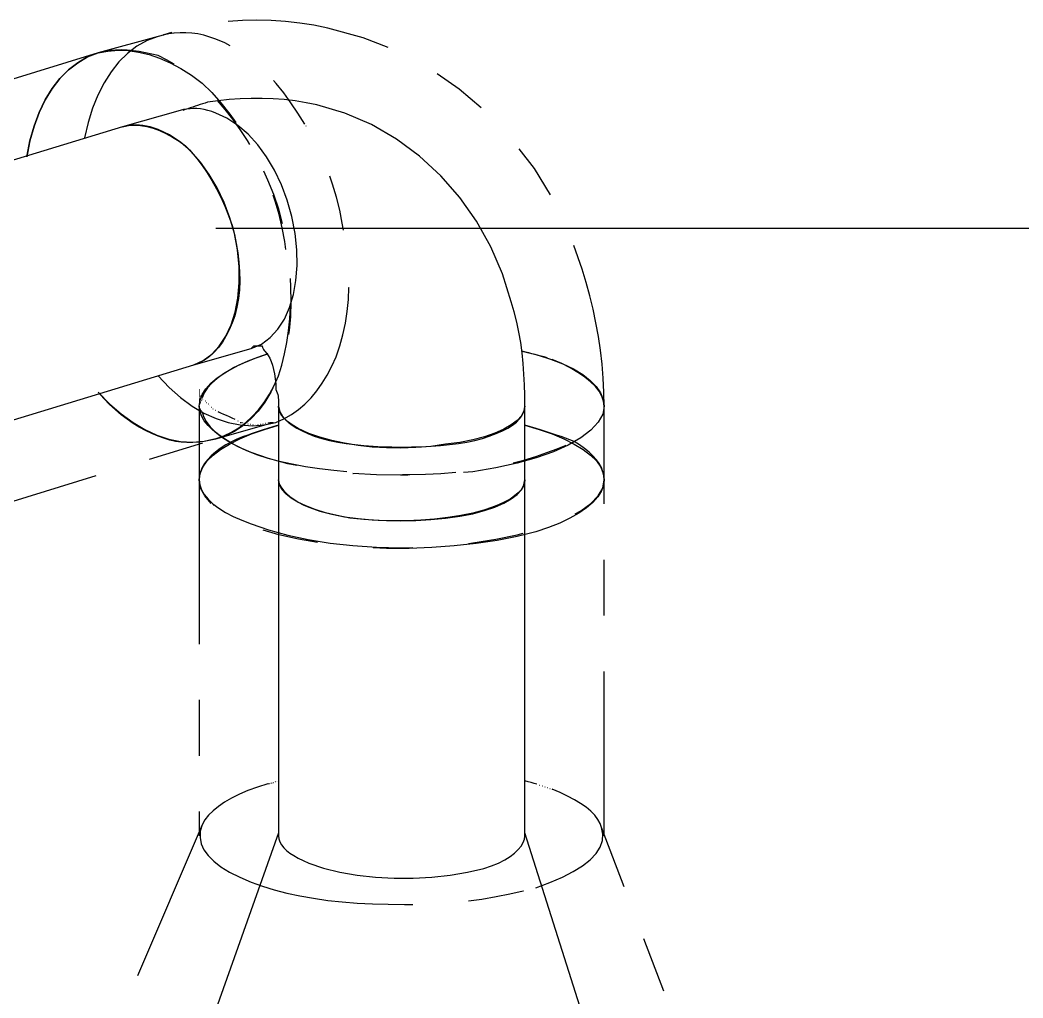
# Model space of a CAD drawing. Header units: metres. Extents: x 20 to 415, y 5 to 292.
# Drawn here: x 274.81 to 282.44, y 177.66 to 185.1 of the extents above; entities that cross this region are included whole.
import ezdxf

# ---------------------------------------------------------------- set-up
doc = ezdxf.new("R2010")
doc.units = ezdxf.units.M
for name, color, linetype in [('ВОЗДУХОВОДЫ', 7, 'Continuous'), ('ИЗОЛЯЦИЯ', 3, 'Continuous'), ('ОБОЗНАЧЕНИЯ', 7, 'Continuous')]:
    doc.layers.add(name, color=color, linetype=linetype)

msp = doc.modelspace()

# ---------------------------------------------------------------- linework, layer by layer
at = {"layer": 'ВОЗДУХОВОДЫ'}
for points in [[(278.6522, 182.1667), (278.6516, 182.248), (278.6493, 182.329), (278.6455, 182.41), (278.6395, 182.4904), (278.6314, 182.5704), (278.6207, 182.6497), (278.6072, 182.7283), (278.591, 182.8059), (278.5712, 182.8826), (278.548, 182.9582), (278.4808, 183.173), (278.3922, 183.3781), (278.2837, 183.5722), (278.1565, 183.753), (278.0117, 183.919), (277.8507, 184.068), (277.6747, 184.1983), (277.485, 184.3079), (277.2827, 184.3951), (277.0692, 184.4578), (276.9874, 184.4747), (276.9047, 184.4881), (276.821, 184.4978), (276.737, 184.5043), (276.6527, 184.5074), (276.5683, 184.5074), (276.4844, 184.5045), (276.4006, 184.4985), (276.318, 184.4899), (276.2361, 184.4787), (276.2173, 184.4724), (276.1986, 184.4662), (276.1799, 184.4599), (276.1611, 184.4537), (276.1424, 184.4474), (276.1236, 184.4412), (276.1049, 184.4349), (276.0861, 184.4287), (276.0674, 184.4224), (276.0486, 184.4162)], [(276.0278, 184.4162), (275.5904, 184.2912)], [(276.2986, 184.3954), (276.268, 184.4066), (276.2384, 184.4156), (276.2099, 184.4222), (276.1824, 184.4268), (276.1555, 184.4293), (276.129, 184.4299), (276.1034, 184.4287), (276.078, 184.426), (276.0528, 184.4218), (276.0278, 184.4162)], [(276.0278, 184.4162), (276.0278, 184.4162), (276.0278, 184.4162)], [(276.5693, 182.6041), (276.6462, 182.6377), (276.7139, 182.6872), (276.7726, 182.7512), (276.8216, 182.828), (276.8609, 182.9165), (276.8903, 183.0151), (276.9093, 183.1221), (276.918, 183.2361), (276.9157, 183.3554), (276.9026, 183.4789), (276.8784, 183.6081), (276.8439, 183.7322), (276.7997, 183.8501), (276.747, 183.9605), (276.6864, 184.0621), (276.6191, 184.1538), (276.5458, 184.2342), (276.4673, 184.302), (276.3846, 184.3562), (276.2986, 184.3954)], [(275.8612, 184.2704), (275.8306, 184.2816), (275.801, 184.2906), (275.7725, 184.2973), (275.745, 184.3018), (275.7181, 184.3043), (275.6916, 184.305), (275.666, 184.3039), (275.6406, 184.301), (275.6154, 184.2969), (275.5904, 184.2912)], [(275.5904, 184.2912), (275.6348, 184.3006), (275.6802, 184.3041), (275.7266, 184.3018), (275.7741, 184.2939), (275.8222, 184.2808), (275.8708, 184.2627), (275.9201, 184.24), (275.9697, 184.2127), (276.0195, 184.181), (276.0695, 184.1454), (276.1126, 184.0998), (276.1542, 184.0507), (276.1944, 183.998), (276.2332, 183.9419), (276.2701, 183.8826), (276.3048, 183.8201), (276.3379, 183.7547), (276.3688, 183.6864), (276.3973, 183.6151), (276.4236, 183.5414), (276.441, 183.472), (276.4556, 183.4021), (276.4675, 183.3312), (276.4758, 183.2604), (276.4808, 183.19), (276.4821, 183.12), (276.4792, 183.0511), (276.4723, 182.9836), (276.4606, 182.9178), (276.4444, 182.8541), (276.4244, 182.7993), (276.4019, 182.7472), (276.3769, 182.6983), (276.3494, 182.6533), (276.3194, 182.612), (276.2869, 182.5752), (276.2519, 182.5431), (276.2144, 182.5162), (276.1744, 182.4948), (276.132, 182.4791)], [(275.5904, 184.2912), (273.4659, 183.6455)], [(276.132, 182.4791), (276.2038, 182.512), (276.2686, 182.5602), (276.3261, 182.6222), (276.3752, 182.6972), (276.4158, 182.7839), (276.4469, 182.8811), (276.4681, 182.988), (276.4785, 183.103), (276.4779, 183.2254), (276.4652, 183.3539), (276.441, 183.4781), (276.4065, 183.5993), (276.3623, 183.7159), (276.3096, 183.8265), (276.2492, 183.9294), (276.1817, 184.0229), (276.1084, 184.1052), (276.0299, 184.1752), (275.9472, 184.2308), (275.8612, 184.2704)], [(276.5693, 182.6041), (276.5902, 182.6249)], [(276.5902, 182.6249), (276.6014, 182.6249), (276.6106, 182.6249), (276.6175, 182.6249), (276.6229, 182.6249), (276.6266, 182.6249), (276.6291, 182.6249), (276.6308, 182.6249), (276.6314, 182.6249), (276.6318, 182.6249), (276.6318, 182.6249)], [(276.6318, 182.6249), (276.6368, 182.6249), (276.64, 182.6249), (276.6416, 182.6249), (276.6423, 182.6249), (276.6423, 182.6249), (276.6423, 182.6249), (276.6429, 182.6249), (276.6445, 182.6249), (276.6477, 182.6249), (276.6527, 182.6249), (276.6527, 182.6243), (276.6529, 182.6226), (276.6533, 182.62), (276.6539, 182.6164), (276.6554, 182.612), (276.6572, 182.607), (276.6597, 182.6016), (276.6633, 182.5956), (276.6679, 182.5895), (276.6735, 182.5833), (276.686, 182.5689), (276.6981, 182.551), (276.7099, 182.5295), (276.7208, 182.5048), (276.7308, 182.4767), (276.7395, 182.4454), (276.7466, 182.411), (276.7522, 182.374), (276.7556, 182.3342), (276.7568, 182.2917), (276.7624, 182.2792), (276.767, 182.2667), (276.7705, 182.2542), (276.7731, 182.2417), (276.7751, 182.2292), (276.7764, 182.2167), (276.777, 182.2042), (276.7774, 182.1917), (276.7776, 182.1792), (276.7776, 182.1667)], [(276.132, 182.4791), (276.5693, 182.6041)], [(276.5693, 182.6041), (276.5693, 182.6041), (276.5693, 182.6041)], [(274.0075, 181.8335), (276.132, 182.4791)], [(276.7776, 182.1667), (276.7808, 182.1417), (276.7897, 182.1169), (276.8047, 182.0924), (276.8249, 182.0682), (276.8505, 182.0445), (276.8811, 182.0213), (276.9163, 181.9988), (276.9563, 181.9774), (277.0003, 181.957), (277.0484, 181.9376), (277.1059, 181.9201), (277.1657, 181.9051), (277.2277, 181.8922), (277.2921, 181.8814), (277.3583, 181.8726), (277.4262, 181.8658), (277.4962, 181.8606), (277.5677, 181.857), (277.6405, 181.8549), (277.7149, 181.8543), (277.7899, 181.8549), (277.8643, 181.857), (277.9376, 181.8606), (278.0094, 181.8658), (278.0794, 181.8726), (278.1469, 181.8814), (278.2112, 181.8922), (278.2721, 181.9051), (278.3289, 181.9201), (278.3814, 181.9376), (278.4345, 181.957), (278.4816, 181.9774), (278.5226, 181.999), (278.5576, 182.0213), (278.5872, 182.0445), (278.6109, 182.0682), (278.6291, 182.0924), (278.642, 182.1169), (278.6497, 182.1417), (278.6522, 182.1667)], [(277.0067, 181.9584), (276.9649, 181.9772), (276.927, 181.9961), (276.893, 182.0153), (276.863, 182.0349), (276.8376, 182.0549), (276.8164, 182.0755), (276.7995, 182.097), (276.7874, 182.119), (276.7801, 182.1423), (276.7776, 182.1667)], [(276.7776, 182.1667), (276.7776, 181.6044)], [(278.6522, 182.1667), (278.6453, 182.1294), (278.6253, 182.0924), (278.5926, 182.0565), (278.5476, 182.0222), (278.4908, 181.9897), (278.4227, 181.9599), (278.3439, 181.9328), (278.255, 181.9095), (278.1563, 181.8901), (278.0482, 181.8751), (277.9353, 181.8595), (277.822, 181.8499), (277.7091, 181.846), (277.5976, 181.8474), (277.4885, 181.8543), (277.3823, 181.8662), (277.2802, 181.8828), (277.183, 181.9039), (277.0915, 181.9293), (277.0067, 181.9584)], [(278.6522, 181.6044), (278.6522, 182.1667)], [(276.7776, 181.6044), (276.7801, 181.585), (276.7874, 181.5648), (276.7995, 181.5438), (276.8164, 181.5221), (276.8376, 181.5002), (276.863, 181.4783), (276.893, 181.4569), (276.927, 181.4358), (276.9649, 181.4154), (277.0067, 181.3961)], [(278.3398, 181.3752), (278.255, 181.3521), (278.1638, 181.3327), (278.0669, 181.3171), (277.9655, 181.3053), (277.8607, 181.2971), (277.7534, 181.2928), (277.6445, 181.2921), (277.5354, 181.2953), (277.4264, 181.3021), (277.3192, 181.3128), (277.2229, 181.3327), (277.1348, 181.355), (277.0553, 181.3798), (276.9847, 181.4065), (276.9234, 181.4352), (276.8722, 181.4658), (276.8316, 181.4981), (276.802, 181.5321), (276.7839, 181.5675), (276.7776, 181.6044)], [(276.7776, 181.6044), (276.7776, 178.8967)], [(277.0067, 181.3961), (277.0915, 181.3673), (277.183, 181.3434), (277.2802, 181.3242), (277.3823, 181.3098), (277.4885, 181.2998), (277.5976, 181.2942), (277.7091, 181.2928), (277.822, 181.2955), (277.9353, 181.3021), (278.0482, 181.3128), (278.1563, 181.3278), (278.255, 181.3471), (278.3439, 181.3705), (278.4227, 181.3975), (278.4908, 181.4273), (278.5476, 181.4598), (278.5926, 181.4942), (278.6253, 181.53), (278.6455, 181.5671), (278.6522, 181.6044)], [(278.6522, 181.6044), (278.6491, 181.5794), (278.6397, 181.5546), (278.6241, 181.53), (278.6022, 181.5058), (278.5741, 181.4821), (278.5397, 181.459), (278.4991, 181.4367), (278.4522, 181.415), (278.3991, 181.3946), (278.3398, 181.3752)], [(278.6522, 178.8967), (278.6522, 181.6044)], [(276.7776, 178.9175), (275.6529, 175.7516)], [(276.7776, 178.8967), (276.7801, 178.8723), (276.7874, 178.849), (276.7995, 178.8267), (276.8164, 178.8054), (276.8376, 178.7848), (276.863, 178.7648), (276.893, 178.7452), (276.927, 178.7261), (276.9649, 178.7071), (277.0067, 178.6884)], [(276.7776, 178.8967), (276.7801, 178.8723), (276.7874, 178.849), (276.7995, 178.8267), (276.8164, 178.8054), (276.8376, 178.7848), (276.863, 178.7648), (276.893, 178.7452), (276.927, 178.7261), (276.9649, 178.7071), (277.0067, 178.6884)], [(278.3398, 178.6467), (278.3991, 178.6667), (278.4522, 178.6888), (278.4991, 178.7125), (278.5397, 178.7377), (278.5741, 178.764), (278.6022, 178.7907), (278.6241, 178.8177), (278.6397, 178.8448), (278.6491, 178.8712), (278.6522, 178.8967)], [(278.3398, 178.6467), (278.3991, 178.6667), (278.4522, 178.6888), (278.4991, 178.7125), (278.5397, 178.7377), (278.5741, 178.764), (278.6022, 178.7907), (278.6241, 178.8177), (278.6397, 178.8448), (278.6491, 178.8712), (278.6522, 178.8967)], [(279.7769, 175.3767), (278.6522, 178.9175)], [(277.0067, 178.6884), (277.1194, 178.649), (277.2434, 178.6182), (277.376, 178.5955), (277.515, 178.5807), (277.6576, 178.5738), (277.8016, 178.5745), (277.9442, 178.5824), (278.0832, 178.5971), (278.2158, 178.6186), (278.3398, 178.6467)], [(277.0067, 178.6884), (277.1194, 178.649), (277.2434, 178.6182), (277.376, 178.5955), (277.515, 178.5807), (277.6576, 178.5738), (277.8016, 178.5745), (277.9442, 178.5824), (278.0832, 178.5971), (278.2158, 178.6186), (278.3398, 178.6467)]]:
    msp.add_lwpolyline(points, dxfattribs=at)
at = {"layer": 'ИЗОЛЯЦИЯ'}
for points in [[(276.5017, 185.101), (276.3927, 185.0935)], [(276.3927, 185.0935), (276.3948, 185.0935)], [(276.611, 185.1035), (276.5017, 185.101)], [(276.7204, 185.101), (276.611, 185.1035)], [(276.8293, 185.0935), (276.7204, 185.101)], [(276.938, 185.081), (276.8293, 185.0935)], [(277.0457, 185.0635), (276.938, 185.081)], [(277.1525, 185.0411), (277.0457, 185.0635)], [(275.8999, 184.9898), (275.8612, 184.9786)], [(275.8806, 184.9848), (275.8826, 184.9848)], [(275.9407, 184.9983), (275.8999, 184.9898)], [(275.922, 184.9973), (275.9008, 184.991)], [(275.9008, 184.991), (275.9028, 184.991)], [(275.9434, 185.0036), (275.922, 184.9973)], [(275.9832, 185.0044), (275.9407, 184.9983)], [(275.9653, 185.0098), (275.9434, 185.0036)], [(275.9737, 185.0123), (275.9757, 185.0123)], [(276.0272, 185.0073), (275.9832, 185.0044)], [(276.0722, 185.0073), (276.0272, 185.0073)], [(276.1176, 185.0042), (276.0722, 185.0073)], [(276.1634, 184.9977), (276.1176, 185.0042)], [(276.209, 184.9879), (276.1634, 184.9977)], [(276.2542, 184.9746), (276.209, 184.9879)], [(277.4223, 184.969), (277.1525, 185.0411)], [(275.8612, 184.9786), (275.403, 184.8536)], [(275.6987, 184.9044), (275.6269, 184.8503)], [(275.7768, 184.9475), (275.6987, 184.9044)], [(275.8612, 184.9786), (275.7768, 184.9475)], [(276.2986, 184.9577), (276.2542, 184.9746)], [(276.3673, 184.9292), (276.2986, 184.9577)], [(276.4077, 184.908), (276.3673, 184.9292)], [(277.6106, 184.894), (277.4223, 184.969)], [(275.403, 184.8536), (274.2082, 184.487)], [(275.403, 184.8536), (275.3236, 184.8225)], [(275.3236, 184.8225), (275.403, 184.8536)], [(275.403, 184.8536), (275.4786, 184.868)], [(275.4467, 184.8644), (275.403, 184.8536)], [(275.4907, 184.8715), (275.4467, 184.8644)], [(275.4786, 184.868), (275.5552, 184.8738)], [(275.5348, 184.8755), (275.4907, 184.8715)], [(275.5792, 184.8763), (275.5348, 184.8755)], [(275.5552, 184.8738), (275.6329, 184.8711)], [(275.6269, 184.8503), (275.5613, 184.7853)], [(275.6242, 184.8744), (275.5792, 184.8763)], [(275.67, 184.87), (275.6242, 184.8744)], [(275.6329, 184.8711), (275.7116, 184.86)], [(275.7162, 184.8636), (275.67, 184.87)], [(275.7116, 184.86), (275.791, 184.8407)], [(275.7635, 184.855), (275.7162, 184.8636)], [(275.8118, 184.8446), (275.7635, 184.855)], [(275.791, 184.8407), (275.8708, 184.8132)], [(275.8612, 184.8328), (275.8118, 184.8446)], [(275.9293, 184.799), (275.8612, 184.8328)], [(275.2486, 184.7792), (275.1784, 184.7247)], [(275.1784, 184.7247), (275.2486, 184.7792)], [(275.3236, 184.8225), (275.2486, 184.7792)], [(275.2486, 184.7792), (275.3236, 184.8225)], [(275.5613, 184.7853), (275.5019, 184.7105)], [(275.8708, 184.8132), (275.9514, 184.7778)], [(275.9814, 184.7688), (275.9293, 184.799)], [(275.9514, 184.7778), (276.0322, 184.7344)], [(275.1784, 184.7247), (275.1134, 184.659)], [(275.1134, 184.659), (275.1784, 184.7247)], [(275.5019, 184.7105), (275.4488, 184.6261)], [(276.0322, 184.7344), (276.1132, 184.6832)], [(276.1132, 184.6832), (276.1944, 184.6245)], [(278.1523, 184.5789), (277.9844, 184.6943)], [(275.1134, 184.659), (275.0541, 184.5828)], [(275.0541, 184.5828), (275.1134, 184.659)], [(275.4488, 184.6261), (275.4019, 184.5332)], [(276.1944, 184.6245), (276.2682, 184.5522)], [(276.7583, 184.6205), (276.7374, 184.6432)], [(276.8164, 184.5499), (276.7583, 184.6205)], [(275.0541, 184.5828), (275.001, 184.4968)], [(275.001, 184.4968), (275.0541, 184.5828)], [(275.4019, 184.5332), (275.3613, 184.432)], [(276.2682, 184.5522), (276.339, 184.4728)], [(276.8716, 184.4747), (276.8164, 184.5499)], [(278.3204, 184.4347), (278.1523, 184.5789)], [(275.001, 184.4968), (274.9547, 184.4012)], [(274.9547, 184.401), (275.001, 184.4968)], [(276.3711, 184.4229), (276.3117, 184.4916)], [(276.3117, 184.4916), (276.3138, 184.4916)], [(276.339, 184.4728), (276.4071, 184.3874)], [(276.9234, 184.3954), (276.8716, 184.4747)], [(274.9547, 184.4012), (274.9158, 184.2964)], [(274.9158, 184.2964), (274.9547, 184.401)], [(275.3613, 184.432), (275.3269, 184.3235)], [(276.4292, 184.3491), (276.3711, 184.4229)], [(276.4071, 184.3874), (276.4521, 184.3239)], [(276.9778, 184.3125), (276.9234, 184.3954)], [(274.9158, 184.2964), (274.8845, 184.1833)], [(274.8845, 184.1833), (274.9158, 184.2964)], [(275.3269, 184.3235), (275.2988, 184.2079)], [(276.486, 184.2704), (276.4292, 184.3491)], [(276.9855, 184.2991), (276.9876, 184.2991)], [(276.5404, 184.1875), (276.486, 184.2704)], [(274.8845, 184.1833), (274.8614, 184.0621)], [(274.8614, 184.0621), (274.8845, 184.1833)], [(276.5585, 184.1565), (276.5404, 184.1875)], [(278.7251, 183.9728), (278.6091, 184.1242)], [(276.6622, 183.9553), (276.6931, 183.888)], [(277.1888, 183.854), (277.1671, 183.9159)], [(278.8473, 183.7732), (278.7251, 183.9728)], [(276.6931, 183.888), (276.7376, 183.7782)], [(277.2182, 183.7563), (277.1888, 183.854)], [(276.7514, 183.7245), (276.7356, 183.7709)], [(276.7376, 183.7782), (276.7776, 183.6664)], [(276.7808, 183.6243), (276.7514, 183.7245)], [(277.2427, 183.6576), (277.2182, 183.7563)], [(276.7776, 183.6664), (276.8043, 183.5558)], [(276.8053, 183.522), (276.7808, 183.6243)], [(277.2625, 183.5581), (277.2427, 183.6576)], [(277.2706, 183.5045), (277.2625, 183.5581)], [(276.8251, 183.4179), (276.8053, 183.522)], [(276.8337, 183.3583), (276.8251, 183.4179)], [(279.0896, 183.2081), (279.0258, 183.3883)], [(279.1196, 183.1075), (279.0896, 183.2081)], [(276.8647, 183.1357), (276.8689, 183.0728)], [(276.8689, 183.0728), (276.8705, 182.9586)], [(279.1469, 183.0059), (279.1196, 183.1075)], [(277.3088, 182.9765), (277.3125, 183.0696)], [(277.3125, 183.0696), (277.3146, 183.0696)], [(279.1714, 182.9032), (279.1469, 183.0059)], [(276.8637, 182.8307), (276.8691, 182.9238)], [(276.8705, 182.9586), (276.8668, 182.8476)], [(276.8691, 182.9238), (276.8712, 182.9238)], [(277.3, 182.8853), (277.3088, 182.9765)], [(276.8668, 182.8476), (276.857, 182.7405)], [(277.2863, 182.7962), (277.3, 182.8853)], [(279.1933, 182.7997), (279.1714, 182.9032)], [(276.8537, 182.7395), (276.8637, 182.8307)], [(277.2675, 182.7089), (277.2863, 182.7962)], [(279.2121, 182.6953), (279.1933, 182.7997)], [(276.8397, 182.6504), (276.8537, 182.7395)], [(276.857, 182.7405), (276.8526, 182.7118)], [(277.2438, 182.6241), (277.2675, 182.7089)], [(279.2275, 182.5904), (279.2121, 182.6953)], [(276.8222, 182.5631), (276.8397, 182.6504)], [(277.215, 182.5416), (277.2438, 182.6241)], [(276.5987, 182.5302), (276.6943, 182.5625)], [(276.6943, 182.5625), (276.6156, 182.5364)], [(276.8014, 182.4783), (276.8222, 182.5631)], [(277.1825, 182.4692), (277.215, 182.5416)], [(278.6564, 182.577), (278.6314, 182.5833)], [(278.6314, 182.5833), (278.7451, 182.556)], [(278.6811, 182.5708), (278.6564, 182.577)], [(278.7057, 182.5646), (278.6811, 182.5708)], [(278.7301, 182.5583), (278.7057, 182.5646)], [(278.7538, 182.552), (278.7301, 182.5583)], [(278.7451, 182.556), (278.8484, 182.5239)], [(278.7767, 182.5458), (278.7538, 182.552)], [(278.7992, 182.5396), (278.7767, 182.5458)], [(278.8207, 182.5333), (278.7992, 182.5396)], [(279.24, 182.4848), (279.2275, 182.5904)], [(276.4748, 182.4775), (276.4133, 182.4452)], [(276.4348, 182.4587), (276.5123, 182.4954)], [(276.5423, 182.5079), (276.4748, 182.4775)], [(276.5123, 182.4954), (276.5987, 182.5302)], [(276.6156, 182.5364), (276.5423, 182.5079)], [(276.7776, 182.3958), (276.8014, 182.4783)], [(277.1473, 182.4017), (277.1825, 182.4692)], [(278.8411, 182.5271), (278.8432, 182.5271)], [(278.8484, 182.5239), (278.9409, 182.4881)], [(278.8605, 182.5208), (278.8626, 182.5208)], [(278.9323, 182.4889), (278.8605, 182.5208)], [(278.9975, 182.456), (278.9323, 182.4889)], [(278.9409, 182.4881), (279.0223, 182.4487)], [(279.2489, 182.379), (279.24, 182.4848)], [(275.8612, 182.3958), (275.9443, 182.3077)], [(276.309, 182.3802), (276.3671, 182.4202)], [(276.3584, 182.4115), (276.3105, 182.3765)], [(276.4133, 182.4452), (276.3584, 182.4115)], [(276.3671, 182.4202), (276.4348, 182.4587)], [(276.7445, 182.3233), (276.7776, 182.3958)], [(277.1094, 182.3392), (277.1473, 182.4017)], [(279.0563, 182.4221), (278.9975, 182.456)], [(279.0223, 182.4487), (279.0923, 182.4063)], [(279.1077, 182.3873), (279.0563, 182.4221)], [(279.0923, 182.4063), (279.1502, 182.3615)], [(279.1521, 182.3517), (279.1077, 182.3873)], [(275.9443, 182.3077), (276.0303, 182.2311)], [(276.2232, 182.2969), (276.2609, 182.3392)], [(276.2696, 182.3406), (276.2365, 182.304)], [(276.2609, 182.3392), (276.309, 182.3802)], [(276.3105, 182.3765), (276.2696, 182.3406)], [(276.7079, 182.2561), (276.7445, 182.3233)], [(277.0688, 182.2817), (277.1094, 182.3392)], [(279.1502, 182.3615), (279.196, 182.3144)], [(279.1889, 182.3154), (279.1521, 182.3517)], [(279.2179, 182.2786), (279.1889, 182.3154)], [(279.196, 182.3144), (279.2291, 182.2661)], [(279.2543, 182.2729), (279.2489, 182.379)], [(275.403, 182.2709), (275.4911, 182.1828)], [(275.4467, 182.2228), (275.403, 182.2709)], [(276.1736, 182.2917), (276.1757, 182.2917)], [(276.1736, 182.2911), (276.1757, 182.2911)], [(276.1736, 182.2892), (276.1757, 182.2892)], [(276.1736, 182.2861), (276.1757, 182.2861)], [(276.1736, 182.2861), (276.1757, 182.2861)], [(276.1736, 182.2817), (276.1757, 182.2817)], [(276.1736, 182.2815), (276.1757, 182.2815)], [(276.1736, 182.2775), (276.1757, 182.2775)], [(276.1736, 182.2761), (276.1757, 182.2761)], [(276.1736, 182.2742), (276.1757, 182.2742)], [(276.1736, 182.2709), (276.1757, 182.2709)], [(276.1736, 182.2692), (276.1757, 182.2692)], [(276.1736, 182.2677), (276.1757, 182.2677)], [(276.1736, 182.2644), (276.1757, 182.2644)], [(276.1736, 182.2611), (276.1757, 182.2611)], [(276.1736, 182.2604), (276.1757, 182.2604)], [(276.1736, 182.2557), (276.1757, 182.2557)], [(276.1736, 182.2517), (276.1757, 182.2517)], [(276.1736, 182.25), (276.1757, 182.25)], [(276.1736, 182.2411), (276.1757, 182.2411)], [(276.1792, 182.2105), (276.1957, 182.254)], [(276.1805, 182.2432), (276.1826, 182.2432)], [(276.1884, 182.2352), (276.1905, 182.2352)], [(276.2113, 182.2667), (276.1944, 182.2292)], [(276.1957, 182.254), (276.2232, 182.2969)], [(276.2365, 182.304), (276.2113, 182.2667)], [(276.6677, 182.194), (276.7079, 182.2561)], [(276.7172, 182.2715), (276.672, 182.1959)], [(276.7337, 182.3059), (276.7172, 182.2715)], [(277.0251, 182.2292), (277.0688, 182.2817)], [(279.2391, 182.2417), (279.2179, 182.2786)], [(279.2291, 182.2661), (279.2493, 182.2167)], [(279.2518, 182.2042), (279.2391, 182.2417)], [(279.2562, 182.1667), (279.2543, 182.2729)], [(275.4907, 182.1784), (275.4467, 182.2228)], [(275.5348, 182.1374), (275.4907, 182.1784)], [(275.4911, 182.1828), (275.58, 182.1061)], [(276.0303, 182.2311), (276.1188, 182.1659)], [(276.1188, 182.1659), (276.2094, 182.1124)], [(276.1736, 182.2292), (276.1757, 182.2292)], [(276.1736, 182.223), (276.1757, 182.223)], [(276.1736, 182.2167), (276.1757, 182.2167)], [(276.1736, 182.2105), (276.1757, 182.2105)], [(276.1736, 182.1667), (276.1792, 182.2105)], [(276.1736, 182.2042), (276.1757, 182.2042)], [(276.1736, 182.198), (276.1757, 182.198)], [(276.1736, 182.1917), (276.1757, 182.1917)], [(276.1736, 182.1855), (276.1757, 182.1855)], [(276.1736, 182.1792), (276.1757, 182.1792)], [(276.1736, 182.173), (276.1757, 182.173)], [(276.1736, 182.1667), (276.1757, 182.1667)], [(276.178, 182.1292), (276.1736, 182.1667)], [(276.1736, 182.1667), (276.1736, 181.6044)], [(276.1736, 182.1661), (276.1757, 182.1661)], [(276.1738, 182.1644), (276.1759, 182.1644)], [(276.1742, 182.173), (276.1763, 182.173)], [(276.1742, 182.1617), (276.1763, 182.1617)], [(276.1749, 182.1582), (276.1769, 182.1582)], [(276.1759, 182.1792), (276.178, 182.1792)], [(276.1782, 182.1855), (276.1803, 182.1855)], [(276.1809, 182.1917), (276.183, 182.1917)], [(276.184, 182.198), (276.1861, 182.198)], [(276.1872, 182.2042), (276.1892, 182.2042)], [(276.1901, 182.2105), (276.1921, 182.2105)], [(276.1924, 182.2167), (276.1944, 182.2167)], [(276.1938, 182.223), (276.1959, 182.223)], [(276.1944, 182.2292), (276.1965, 182.2292)], [(276.1974, 182.2263), (276.1994, 182.2263)], [(276.2074, 182.2165), (276.2094, 182.2165)], [(276.218, 182.2059), (276.2201, 182.2059)], [(276.229, 182.1946), (276.2311, 182.1946)], [(276.2409, 182.183), (276.243, 182.183)], [(276.253, 182.1707), (276.255, 182.1707)], [(276.2653, 182.1584), (276.2673, 182.1584)], [(276.672, 182.1959), (276.6214, 182.1278)], [(276.6239, 182.1374), (276.6677, 182.194)], [(276.928, 182.1392), (276.978, 182.1817)], [(276.978, 182.1817), (277.0251, 182.2292)], [(279.2562, 182.1667), (279.2445, 182.1045)], [(279.2493, 182.2167), (279.2562, 182.1667)], [(279.2562, 182.1667), (279.2518, 182.2042)], [(279.255, 182.1573), (279.2571, 182.1573)], [(279.2562, 181.6044), (279.2562, 182.1667)], [(275.5792, 182.0997), (275.5348, 182.1374)], [(275.6242, 182.0653), (275.5792, 182.0997)], [(275.58, 182.1061), (275.67, 182.0409)], [(276.1763, 182.1538), (276.1784, 182.1538)], [(276.1907, 182.0919), (276.178, 182.1292)], [(276.1782, 182.1488), (276.1803, 182.1488)], [(276.1807, 182.1434), (276.1828, 182.1434)], [(276.1842, 182.1376), (276.1863, 182.1376)], [(276.1888, 182.1313), (276.1909, 182.1313)], [(276.2119, 182.0549), (276.1907, 182.0919)], [(276.1944, 182.1251), (276.2057, 182.0872)], [(276.2057, 182.0872), (276.2265, 182.0484)], [(276.2094, 182.1124), (276.3011, 182.0705)], [(276.2778, 182.1459), (276.2798, 182.1459)], [(276.2971, 182.134), (276.2992, 182.134)], [(276.3386, 182.113), (276.3175, 182.1232)], [(276.3175, 182.1232), (276.3196, 182.1232)], [(276.36, 182.1032), (276.3386, 182.113)], [(276.3819, 182.0938), (276.36, 182.1032)], [(276.4038, 182.0844), (276.3819, 182.0938)], [(276.4252, 182.0749), (276.4038, 182.0844)], [(276.5273, 182.0405), (276.5773, 182.0861)], [(276.6214, 182.1278), (276.5658, 182.0678)], [(276.5773, 182.0861), (276.6239, 182.1374)], [(276.8174, 182.0692), (276.8745, 182.1017)], [(276.8745, 182.1017), (276.928, 182.1392)], [(279.2445, 182.1045), (279.2102, 182.0428)], [(275.67, 182.0341), (275.6242, 182.0653)], [(275.67, 182.0409), (275.7602, 181.9874)], [(275.7162, 182.0057), (275.67, 182.0341)], [(275.7635, 181.9803), (275.7162, 182.0057)], [(276.2409, 182.0182), (276.2119, 182.0549)], [(276.2265, 182.0484), (276.2565, 182.0093)], [(276.2778, 181.982), (276.2409, 182.0182)], [(276.2565, 182.0093), (276.2955, 181.9705)], [(276.2986, 181.9168), (276.736, 182.0418)], [(276.3011, 182.0705), (276.3936, 182.0405)], [(276.3936, 182.0405), (276.4858, 182.0226)], [(276.4465, 182.0647), (276.4252, 182.0749)], [(276.5056, 182.0163), (276.4406, 181.9738)], [(276.4667, 182.0536), (276.4687, 182.0536)], [(276.4742, 182.0007), (276.5273, 182.0405)], [(276.4858, 182.0226), (276.5777, 182.0168)], [(276.486, 182.0418), (276.4881, 182.0418)], [(276.486, 182.0418), (276.4881, 182.0418)], [(276.4862, 182.0418), (276.4883, 182.0418)], [(276.4867, 182.0418), (276.4887, 182.0418)], [(276.4873, 182.0418), (276.4894, 182.0418)], [(276.4887, 182.0418), (276.4908, 182.0418)], [(276.4906, 182.0418), (276.4927, 182.0418)], [(276.4931, 182.0418), (276.4952, 182.0418)], [(276.4967, 182.0418), (276.4987, 182.0418)], [(276.5012, 182.0418), (276.5033, 182.0418)], [(276.5658, 182.0678), (276.5056, 182.0163)], [(276.5069, 182.0418), (276.5089, 182.0418)], [(276.5256, 182.0361), (276.5277, 182.0361)], [(276.5444, 182.0318), (276.5464, 182.0318)], [(276.5631, 182.0286), (276.5652, 182.0286)], [(276.5777, 182.0168), (276.6683, 182.023)], [(276.5818, 182.0268), (276.5839, 182.0268)], [(276.6006, 182.0261), (276.6027, 182.0261)], [(276.6193, 182.0268), (276.6214, 182.0268)], [(276.6381, 182.0286), (276.6402, 182.0286)], [(276.6568, 182.0318), (276.6589, 182.0318)], [(276.6683, 182.023), (276.7568, 182.0418)], [(276.6695, 181.9884), (276.7776, 182.0209)], [(276.6756, 182.0361), (276.6777, 182.0361)], [(276.7345, 182.0084), (276.6929, 181.9959)], [(276.6943, 182.0418), (276.6964, 182.0418)], [(276.6999, 182.0418), (276.702, 182.0418)], [(276.7047, 182.0418), (276.7068, 182.0418)], [(276.7085, 182.0418), (276.7106, 182.0418)], [(276.712, 182.0418), (276.7141, 182.0418)], [(276.7151, 182.0418), (276.7172, 182.0418)], [(276.7183, 182.0418), (276.7204, 182.0418)], [(276.7218, 182.0418), (276.7239, 182.0418)], [(276.7256, 182.0418), (276.7276, 182.0418)], [(276.7303, 182.0418), (276.7324, 182.0418)], [(276.7776, 182.0209), (276.7345, 182.0084)], [(276.736, 182.0418), (276.7381, 182.0418)], [(276.7568, 182.0418), (276.8174, 182.0692)], [(278.6953, 182.0084), (278.6522, 182.0209)], [(278.6522, 182.0209), (278.7603, 181.9884)], [(278.7372, 181.9959), (278.6953, 182.0084)], [(279.2102, 182.0428), (279.1544, 181.9826)], [(275.7602, 181.9874), (275.8508, 181.9455)], [(275.8118, 181.9576), (275.7635, 181.9803)], [(275.8612, 181.9376), (275.8118, 181.9576)], [(275.8508, 181.9455), (275.9414, 181.9155)], [(275.9049, 181.9207), (275.8612, 181.9376)], [(276.3221, 181.9464), (276.2778, 181.982)], [(276.2955, 181.9705), (276.3429, 181.9324)], [(276.3717, 181.9405), (276.2986, 181.9168)], [(276.2986, 181.9168), (276.3598, 181.9387)], [(276.3736, 181.9116), (276.3221, 181.9464)], [(276.3429, 181.9324), (276.3983, 181.8957)], [(276.3598, 181.9387), (276.4183, 181.9668)], [(276.4406, 181.9738), (276.3717, 181.9405)], [(276.4183, 181.9668), (276.4742, 182.0007)], [(276.5091, 181.9334), (276.4783, 181.9209)], [(276.4819, 181.9166), (276.5708, 181.9537)], [(276.5423, 181.9459), (276.5091, 181.9334)], [(276.5773, 181.9584), (276.5423, 181.9459)], [(276.5708, 181.9537), (276.6695, 181.9884)], [(276.6139, 181.9709), (276.5773, 181.9584)], [(276.6527, 181.9834), (276.6139, 181.9709)], [(276.6929, 181.9959), (276.6527, 181.9834)], [(278.7778, 181.9834), (278.7372, 181.9959)], [(278.7603, 181.9884), (278.859, 181.9537)], [(278.8172, 181.9709), (278.7778, 181.9834)], [(278.8553, 181.9584), (278.8172, 181.9709)], [(278.8921, 181.9459), (278.8553, 181.9584)], [(278.859, 181.9537), (278.948, 181.9166)], [(278.9277, 181.9334), (278.8921, 181.9459)], [(278.9621, 181.9209), (278.9277, 181.9334)], [(279.1544, 181.9826), (279.0783, 181.9249)], [(275.7958, 181.7624), (276.2019, 181.8872)], [(275.9487, 181.9074), (275.9049, 181.9207)], [(275.9414, 181.9155), (276.0316, 181.8976)], [(275.9924, 181.8978), (275.9487, 181.9074)], [(276.0361, 181.8914), (275.9924, 181.8978)], [(276.0316, 181.8976), (276.1215, 181.8918)], [(276.0799, 181.8882), (276.0361, 181.8914)], [(276.1236, 181.8882), (276.0799, 181.8882)], [(276.1215, 181.8918), (276.2105, 181.898)], [(276.1674, 181.8912), (276.1236, 181.8882)], [(276.2111, 181.897), (276.1674, 181.8912)], [(276.2105, 181.898), (276.2986, 181.9168)], [(276.2548, 181.9055), (276.2111, 181.897)], [(276.2986, 181.9168), (276.2548, 181.9055)], [(276.3761, 181.8703), (276.3336, 181.8437)], [(276.335, 181.8362), (276.4031, 181.8774)], [(276.4323, 181.8774), (276.3736, 181.9116)], [(276.4236, 181.8959), (276.3761, 181.8703)], [(276.3983, 181.8957), (276.4617, 181.8606)], [(276.4031, 181.8774), (276.4819, 181.9166)], [(276.4498, 181.9085), (276.4236, 181.8959)], [(276.4975, 181.8445), (276.4323, 181.8774)], [(276.4783, 181.9209), (276.4498, 181.9085)], [(276.4617, 181.8606), (276.5323, 181.8279)], [(278.9829, 181.8699), (278.8692, 181.8189)], [(278.8969, 181.8395), (278.9669, 181.8689)], [(278.948, 181.9166), (279.0267, 181.8774)], [(278.9952, 181.9085), (278.9621, 181.9209)], [(279.0783, 181.9249), (278.9829, 181.8699)], [(279.0271, 181.8959), (278.9952, 181.9085)], [(279.0267, 181.8774), (279.0948, 181.8362)], [(279.069, 181.8703), (279.0271, 181.8959)], [(279.1069, 181.8437), (279.069, 181.8703)], [(276.2332, 181.7483), (276.2782, 181.7931)], [(276.2636, 181.7874), (276.2361, 181.7581)], [(276.2961, 181.816), (276.2636, 181.7874)], [(276.2782, 181.7931), (276.335, 181.8362)], [(276.3336, 181.8437), (276.2961, 181.816)], [(276.5693, 181.8127), (276.4975, 181.8445)], [(276.5323, 181.8279), (276.61, 181.7979)], [(276.7014, 181.7664), (276.5693, 181.8127)], [(276.61, 181.7979), (276.6943, 181.771)], [(278.6445, 181.7554), (278.7345, 181.7826)], [(278.7345, 181.7826), (278.8188, 181.8127)], [(278.8692, 181.8189), (278.7388, 181.7722)], [(278.8188, 181.8127), (278.8969, 181.8395)], [(279.0948, 181.8362), (279.1517, 181.7931)], [(279.1408, 181.816), (279.1069, 181.8437)], [(279.1708, 181.7874), (279.1408, 181.816)], [(279.1517, 181.7931), (279.1966, 181.7483)], [(279.1964, 181.7581), (279.1708, 181.7874)], [(276.1805, 181.6537), (276.2005, 181.7016)], [(276.1961, 181.6977), (276.1836, 181.6666)], [(276.2136, 181.7281), (276.1961, 181.6977)], [(276.2005, 181.7016), (276.2332, 181.7483)], [(276.2361, 181.7581), (276.2136, 181.7281)], [(276.6943, 181.771), (276.7849, 181.7472)], [(276.8468, 181.7275), (276.7014, 181.7664)], [(276.7849, 181.7472), (276.8809, 181.726)], [(276.9168, 181.7135), (276.8468, 181.7275)], [(276.8809, 181.726), (276.9822, 181.7072)], [(276.9822, 181.7072), (277.0876, 181.691)], [(278.5924, 181.731), (278.4312, 181.6956)], [(278.5643, 181.7347), (278.6445, 181.7554)], [(278.7388, 181.7722), (278.5924, 181.731)], [(279.2175, 181.7281), (279.1964, 181.7581)], [(279.1966, 181.7483), (279.2293, 181.7016)], [(279.2343, 181.6977), (279.2175, 181.7281)], [(279.2293, 181.7016), (279.2493, 181.6537)], [(279.2464, 181.6666), (279.2343, 181.6977)], [(274.1949, 181.2711), (275.3896, 181.6379)], [(276.1736, 181.6044), (276.1805, 181.6537)], [(276.1761, 181.6356), (276.1736, 181.6044)], [(276.1836, 181.6666), (276.1761, 181.6356)], [(277.0876, 181.691), (277.1967, 181.6773)], [(277.1967, 181.6773), (277.2971, 181.6673)], [(277.5216, 181.6433), (277.3425, 181.6539)], [(277.3425, 181.6539), (277.3446, 181.6539)], [(277.7043, 181.6394), (277.5216, 181.6433)], [(277.7618, 181.6402), (277.7043, 181.6394)], [(277.7214, 181.6466), (277.7774, 181.646)], [(277.7774, 181.646), (277.8955, 181.6479)], [(277.8955, 181.6479), (278.0117, 181.6535)], [(278.0117, 181.6535), (278.1257, 181.6625)], [(278.1257, 181.6625), (278.1277, 181.6625)], [(278.2565, 181.6668), (278.186, 181.6608)], [(278.4312, 181.6956), (278.2565, 181.6668)], [(279.2537, 181.6356), (279.2464, 181.6666)], [(279.2493, 181.6537), (279.2562, 181.6044)], [(279.2562, 181.6044), (279.2537, 181.6356)], [(276.1736, 181.6044), (276.178, 181.5669)], [(276.184, 181.5427), (276.1736, 181.6044)], [(276.1736, 181.6044), (276.1736, 180.3547)], [(276.178, 181.5669), (276.1907, 181.5298)], [(279.2506, 181.5606), (279.2341, 181.5173)], [(279.2445, 181.5427), (279.2562, 181.6044)], [(279.2562, 181.6044), (279.2506, 181.5606)], [(279.2562, 181.4211), (279.2562, 181.6044)], [(276.2149, 181.4825), (276.184, 181.5427)], [(276.1907, 181.5298), (276.2119, 181.4931)], [(276.2119, 181.4931), (276.2409, 181.4571)], [(276.2653, 181.4248), (276.2149, 181.4825)], [(279.1544, 181.4248), (279.2102, 181.4825)], [(279.2066, 181.4744), (279.1689, 181.4321)], [(279.2341, 181.5173), (279.2066, 181.4744)], [(279.2102, 181.4825), (279.2445, 181.5427)], [(276.2409, 181.4571), (276.2778, 181.4221)], [(276.2778, 181.4221), (276.3221, 181.3884)], [(276.2825, 181.4111), (276.2846, 181.4111)], [(279.0783, 181.3698), (279.1544, 181.4248)], [(279.1689, 181.4321), (279.1208, 181.3909)], [(276.3221, 181.3884), (276.3736, 181.3563)], [(276.3736, 181.3563), (276.4323, 181.3259)], [(276.4323, 181.3259), (276.4975, 181.2974)], [(279.0627, 181.3511), (278.995, 181.3126)], [(279.0363, 181.3471), (279.0783, 181.3698)], [(279.1208, 181.3909), (279.0627, 181.3511)], [(276.4975, 181.2974), (276.5693, 181.2711)], [(276.5693, 181.2711), (276.7016, 181.2242)], [(278.8311, 181.2411), (278.7355, 181.2086)], [(278.9175, 181.2759), (278.8311, 181.2411)], [(278.995, 181.3126), (278.9175, 181.2759)], [(276.7789, 181.1872), (276.6597, 181.2217)], [(276.7016, 181.2242), (276.8468, 181.184)], [(276.9278, 181.1534), (276.7789, 181.1872)], [(276.8468, 181.184), (277.0034, 181.1505)], [(278.4312, 181.1534), (278.5924, 181.1872)], [(278.5926, 181.1736), (278.4404, 181.144)], [(278.5924, 181.1872), (278.6391, 181.1997)], [(278.7355, 181.2086), (278.5926, 181.1736)], [(277.0738, 181.1282), (276.9278, 181.1534)], [(277.0034, 181.1505), (277.1692, 181.1239)], [(277.1692, 181.1239), (277.3425, 181.1045)], [(277.3425, 181.1045), (277.5216, 181.0926)], [(277.5976, 181.083), (277.4964, 181.0872)], [(277.5216, 181.0926), (277.7043, 181.0886)], [(277.7043, 181.0886), (277.7982, 181.0905)], [(277.944, 181.0888), (277.7711, 181.0826)], [(278.1144, 181.1014), (277.944, 181.0888)], [(278.2804, 181.1199), (278.1144, 181.1014)], [(278.2219, 181.1213), (278.2565, 181.1253)], [(278.2565, 181.1253), (278.4312, 181.1534)], [(278.4404, 181.144), (278.2804, 181.1199)], [(277.7711, 181.0826), (277.5976, 181.083)], [(279.2562, 180.5713), (279.2562, 180.9962)], [(279.2562, 178.8967), (279.2562, 180.1464)], [(276.1736, 179.9298), (276.1736, 179.5048)], [(276.6162, 179.2668), (276.5444, 179.2399)], [(276.6943, 179.2924), (276.6162, 179.2668)], [(276.7012, 179.293), (276.7033, 179.293)], [(276.7089, 179.2947), (276.711, 179.2947)], [(276.7176, 179.297), (276.7197, 179.297)], [(276.7266, 179.2997), (276.7287, 179.2997)], [(276.736, 179.3028), (276.7381, 179.3028)], [(276.7454, 179.3059), (276.7474, 179.3059)], [(276.7543, 179.3089), (276.7564, 179.3089)], [(276.7631, 179.3112), (276.7651, 179.3112)], [(276.7708, 179.3126), (276.7728, 179.3126)], [(276.7776, 179.3132), (276.7797, 179.3132)], [(278.6766, 179.307), (278.6522, 179.3132)], [(278.6999, 179.3007), (278.6766, 179.307)], [(278.7222, 179.2945), (278.6999, 179.3007)], [(278.7434, 179.2882), (278.7222, 179.2945)], [(278.7642, 179.282), (278.7663, 179.282)], [(278.7842, 179.2757), (278.7863, 179.2757)], [(278.8036, 179.2695), (278.8057, 179.2695)], [(278.8228, 179.2632), (278.8249, 179.2632)], [(278.8417, 179.257), (278.8438, 179.257)], [(276.4194, 179.1824), (276.3663, 179.1518)], [(276.4787, 179.2118), (276.4194, 179.1824)], [(276.5444, 179.2399), (276.4787, 179.2118)], [(278.8605, 179.2507), (278.8626, 179.2507)], [(278.9211, 179.2251), (278.8605, 179.2507)], [(278.9775, 179.1985), (278.9211, 179.2251)], [(279.0294, 179.1708), (278.9775, 179.1985)], [(276.3194, 179.1199), (276.2788, 179.0868)], [(276.3663, 179.1518), (276.3194, 179.1199)], [(279.0765, 179.1422), (279.0294, 179.1708)], [(279.1181, 179.1129), (279.0765, 179.1422)], [(279.1544, 179.0829), (279.1181, 179.1129)], [(276.1736, 179.08), (276.1736, 178.8967)], [(276.2444, 179.0525), (276.2163, 179.0168)], [(276.2788, 179.0868), (276.2444, 179.0525)], [(279.1846, 179.0523), (279.1544, 179.0829)], [(279.2083, 179.0214), (279.1846, 179.0523)], [(276.1944, 178.98), (275.7023, 177.8313)], [(276.1944, 178.98), (276.1813, 178.9306)], [(276.2163, 179.0168), (276.1944, 178.98)], [(279.2254, 178.9904), (279.2083, 179.0214)], [(279.2354, 178.9591), (279.2254, 178.9904)], [(279.2466, 178.9092), (279.2354, 178.9591)], [(279.4074, 178.5084), (279.2354, 178.9591)], [(276.1813, 178.9306), (276.1794, 178.8825)], [(276.1794, 178.8825), (276.1888, 178.8356)], [(279.2433, 178.8596), (279.2466, 178.9092)], [(276.1888, 178.8356), (276.2094, 178.79)], [(279.1944, 178.7619), (279.2258, 178.8104)], [(279.2258, 178.8104), (279.2433, 178.8596)], [(276.2094, 178.79), (276.2413, 178.7456)], [(276.2413, 178.7456), (276.2844, 178.7026)], [(279.1494, 178.7144), (279.1944, 178.7619)], [(276.2844, 178.7026), (276.3388, 178.6607)], [(276.3388, 178.6607), (276.4044, 178.6201)], [(279.0206, 178.6236), (279.0915, 178.6682)], [(279.0915, 178.6682), (279.1494, 178.7144)], [(276.4044, 178.6201), (276.4812, 178.5807)], [(276.4812, 178.5807), (276.5693, 178.5426)], [(278.8424, 178.5397), (278.9375, 178.5807)], [(278.9375, 178.5807), (279.0206, 178.6236)], [(276.5693, 178.5426), (276.6537, 178.5126)], [(276.6537, 178.5126), (276.7437, 178.4853)], [(278.7355, 178.5009), (278.8424, 178.5397)], [(276.7437, 178.4853), (276.8389, 178.4607)], [(276.8389, 178.4607), (276.9388, 178.4391)], [(276.9388, 178.4391), (277.0432, 178.4203)], [(277.0432, 178.4203), (277.1513, 178.4047)], [(278.224, 178.4012), (278.3246, 178.4149)], [(278.3246, 178.4149), (278.4335, 178.4332)], [(278.4335, 178.4332), (278.5385, 178.4541)], [(278.5385, 178.4541), (278.6393, 178.4767)], [(278.6393, 178.4767), (278.6414, 178.4767)], [(277.1513, 178.4047), (277.2625, 178.3924)], [(277.2625, 178.3924), (277.3764, 178.3834)], [(277.3764, 178.3834), (277.4927, 178.3778)], [(277.4927, 178.3778), (277.6108, 178.376)], [(277.6108, 178.376), (277.7351, 178.3722)], [(277.7351, 178.3722), (277.8003, 178.3726)], [(279.7103, 177.7144), (279.5589, 178.1114)]]:
    msp.add_lwpolyline(points, dxfattribs=at)
at = {"layer": 'ОБОЗНАЧЕНИЯ'}
msp.add_lwpolyline([(276.2986, 183.5206), (286.9627, 183.5206)], dxfattribs=at)

doc.saveas('drawing.dxf')
